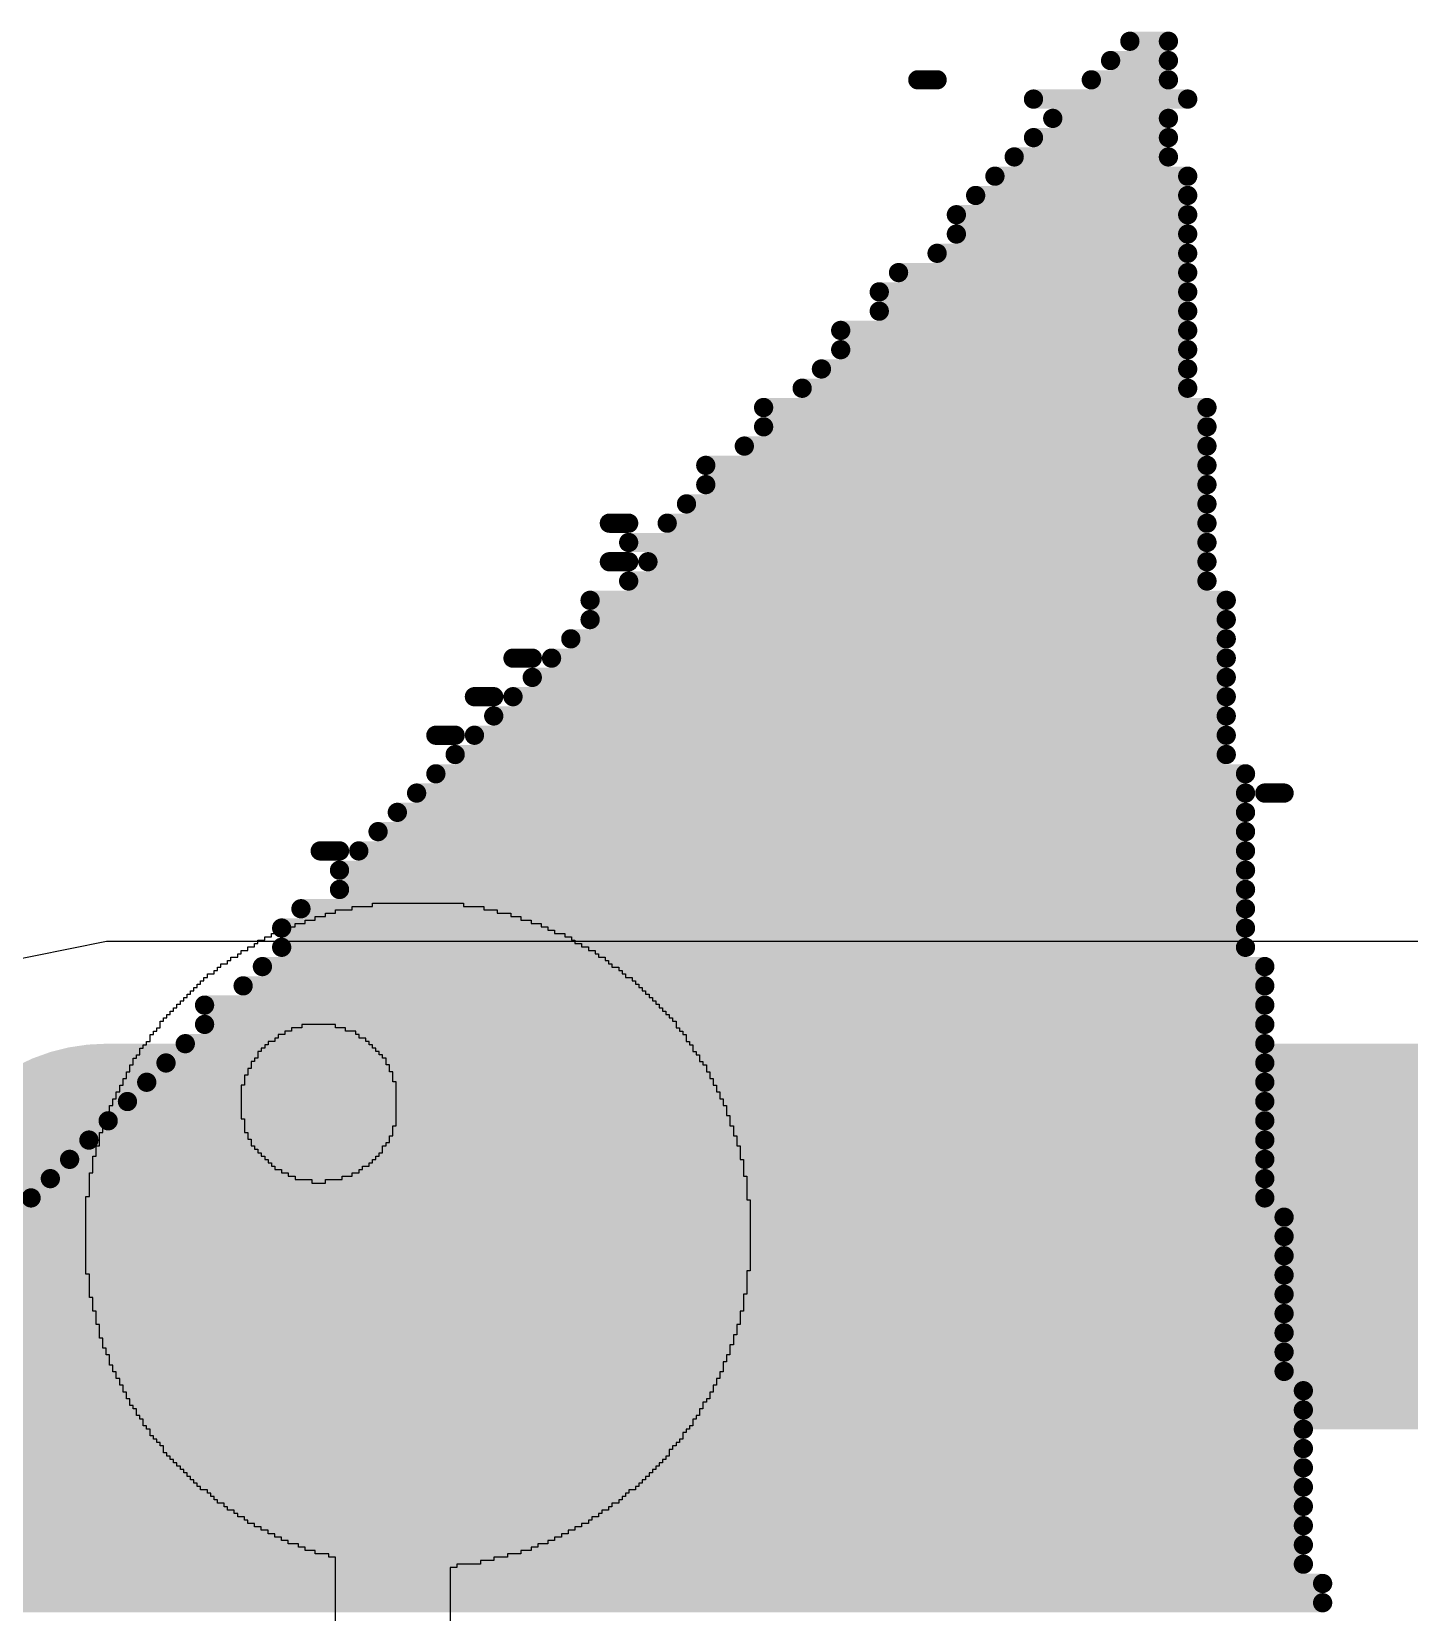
# Model space of a CAD drawing. Header units: inches. Extents: x -0.3 to 9.9, y -0.4 to 5.
# Drawn here: x 2.267 to 2.3385, y 1.5335 to 1.6155 of the extents above; entities that cross this region are included whole.
import ezdxf

# ---------------------------------------------------------------- set-up
doc = ezdxf.new("R2010")
doc.units = ezdxf.units.IN
doc.header["$MEASUREMENT"] = 0
for name, color, linetype in [('Bottom Layer', 5, 'Continuous'), ('Bottom Overlay', 54, 'Continuous'), ('Top Overlay', 2, 'Continuous')]:
    doc.layers.add(name, color=color, linetype=linetype)

msp = doc.modelspace()

# ---------------------------------------------------------------- linework, layer by layer
at = {"layer": 'Bottom Layer'}
for p, q in [((2.270911, 1.568294), (2.265058, 1.56713)), ((2.621, 1.568294), (2.270911, 1.568294))]:
    msp.add_line(p, q, dxfattribs=at)
for points in [[(1.799911, 1.082, 0.02, 0.02, 0), (2.270911, 1.553, 0.02, 0.02, 0)], [(2.270911, 1.553, 0.02, 0.02, 0), (2.621, 1.553, 0.02, 0.02, 0)]]:
    msp.add_lwpolyline(points, format="xyseb", dxfattribs=at)
msp.add_lwpolyline([(2.265911, 1.553, 0.01, 0.01, 1), (2.275911, 1.553, 0.01, 0.01, 1)], format="xyseb", close=True, dxfattribs=at)
msp.add_lwpolyline([(2.265911, 1.553, 0.01, 0.01, 1), (2.275911, 1.553, 0.01, 0.01, 1)], format="xyseb", close=True, dxfattribs=at)
at = {"layer": 'Bottom Overlay'}
for points in [[(2.324, 1.615, 0.001, 0.001, 0), (2.326, 1.615, 0.001, 0.001, 0)], [(2.323, 1.614, 0.001, 0.001, 0), (2.326, 1.614, 0.001, 0.001, 0)], [(2.313, 1.613, 0.001, 0.001, 0), (2.314, 1.613, 0.001, 0.001, 0)], [(2.322, 1.613, 0.001, 0.001, 0), (2.326, 1.613, 0.001, 0.001, 0)], [(2.319, 1.612, 0.001, 0.001, 0), (2.327, 1.612, 0.001, 0.001, 0)], [(2.32, 1.611, 0.001, 0.001, 0), (2.326, 1.611, 0.001, 0.001, 0)], [(2.319, 1.61, 0.001, 0.001, 0), (2.326, 1.61, 0.001, 0.001, 0)], [(2.318, 1.609, 0.001, 0.001, 0), (2.326, 1.609, 0.001, 0.001, 0)], [(2.317, 1.608, 0.001, 0.001, 0), (2.327, 1.608, 0.001, 0.001, 0)], [(2.316, 1.607, 0.001, 0.001, 0), (2.327, 1.607, 0.001, 0.001, 0)], [(2.315, 1.606, 0.001, 0.001, 0), (2.327, 1.606, 0.001, 0.001, 0)], [(2.315, 1.605, 0.001, 0.001, 0), (2.327, 1.605, 0.001, 0.001, 0)], [(2.314, 1.604, 0.001, 0.001, 0), (2.327, 1.604, 0.001, 0.001, 0)], [(2.312, 1.603, 0.001, 0.001, 0), (2.327, 1.603, 0.001, 0.001, 0)], [(2.311, 1.602, 0.001, 0.001, 0), (2.327, 1.602, 0.001, 0.001, 0)], [(2.311, 1.601, 0.001, 0.001, 0), (2.327, 1.601, 0.001, 0.001, 0)], [(2.309, 1.6, 0.001, 0.001, 0), (2.327, 1.6, 0.001, 0.001, 0)], [(2.309, 1.599, 0.001, 0.001, 0), (2.327, 1.599, 0.001, 0.001, 0)], [(2.308, 1.598, 0.001, 0.001, 0), (2.327, 1.598, 0.001, 0.001, 0)], [(2.307, 1.597, 0.001, 0.001, 0), (2.327, 1.597, 0.001, 0.001, 0)], [(2.305, 1.596, 0.001, 0.001, 0), (2.328, 1.596, 0.001, 0.001, 0)], [(2.305, 1.595, 0.001, 0.001, 0), (2.328, 1.595, 0.001, 0.001, 0)], [(2.304, 1.594, 0.001, 0.001, 0), (2.328, 1.594, 0.001, 0.001, 0)], [(2.302, 1.593, 0.001, 0.001, 0), (2.328, 1.593, 0.001, 0.001, 0)], [(2.302, 1.592, 0.001, 0.001, 0), (2.328, 1.592, 0.001, 0.001, 0)], [(2.301, 1.591, 0.001, 0.001, 0), (2.328, 1.591, 0.001, 0.001, 0)], [(2.297, 1.59, 0.001, 0.001, 0), (2.298, 1.59, 0.001, 0.001, 0)], [(2.3, 1.59, 0.001, 0.001, 0), (2.328, 1.59, 0.001, 0.001, 0)], [(2.298, 1.589, 0.001, 0.001, 0), (2.328, 1.589, 0.001, 0.001, 0)], [(2.297, 1.588, 0.001, 0.001, 0), (2.298, 1.588, 0.001, 0.001, 0)], [(2.299, 1.588, 0.001, 0.001, 0), (2.328, 1.588, 0.001, 0.001, 0)], [(2.298, 1.587, 0.001, 0.001, 0), (2.328, 1.587, 0.001, 0.001, 0)], [(2.296, 1.586, 0.001, 0.001, 0), (2.329, 1.586, 0.001, 0.001, 0)], [(2.296, 1.585, 0.001, 0.001, 0), (2.329, 1.585, 0.001, 0.001, 0)], [(2.295, 1.584, 0.001, 0.001, 0), (2.329, 1.584, 0.001, 0.001, 0)], [(2.292, 1.583, 0.001, 0.001, 0), (2.293, 1.583, 0.001, 0.001, 0)], [(2.294, 1.583, 0.001, 0.001, 0), (2.329, 1.583, 0.001, 0.001, 0)], [(2.293, 1.582, 0.001, 0.001, 0), (2.329, 1.582, 0.001, 0.001, 0)], [(2.29, 1.581, 0.001, 0.001, 0), (2.291, 1.581, 0.001, 0.001, 0)], [(2.292, 1.581, 0.001, 0.001, 0), (2.329, 1.581, 0.001, 0.001, 0)], [(2.291, 1.58, 0.001, 0.001, 0), (2.329, 1.58, 0.001, 0.001, 0)], [(2.288, 1.579, 0.001, 0.001, 0), (2.289, 1.579, 0.001, 0.001, 0)], [(2.29, 1.579, 0.001, 0.001, 0), (2.329, 1.579, 0.001, 0.001, 0)], [(2.289, 1.578, 0.001, 0.001, 0), (2.329, 1.578, 0.001, 0.001, 0)], [(2.288, 1.577, 0.001, 0.001, 0), (2.33, 1.577, 0.001, 0.001, 0)], [(2.287, 1.576, 0.001, 0.001, 0), (2.33, 1.576, 0.001, 0.001, 0)], [(2.331, 1.576, 0.001, 0.001, 0), (2.332, 1.576, 0.001, 0.001, 0)], [(2.286, 1.575, 0.001, 0.001, 0), (2.33, 1.575, 0.001, 0.001, 0)], [(2.285, 1.574, 0.001, 0.001, 0), (2.33, 1.574, 0.001, 0.001, 0)], [(2.282, 1.573, 0.001, 0.001, 0), (2.283, 1.573, 0.001, 0.001, 0)], [(2.284, 1.573, 0.001, 0.001, 0), (2.33, 1.573, 0.001, 0.001, 0)], [(2.283, 1.572, 0.001, 0.001, 0), (2.33, 1.572, 0.001, 0.001, 0)], [(2.283, 1.571, 0.001, 0.001, 0), (2.33, 1.571, 0.001, 0.001, 0)], [(2.281, 1.57, 0.001, 0.001, 0), (2.33, 1.57, 0.001, 0.001, 0)], [(2.28, 1.569, 0.001, 0.001, 0), (2.33, 1.569, 0.001, 0.001, 0)], [(2.28, 1.568, 0.001, 0.001, 0), (2.33, 1.568, 0.001, 0.001, 0)], [(2.279, 1.567, 0.001, 0.001, 0), (2.331, 1.567, 0.001, 0.001, 0)], [(2.278, 1.566, 0.001, 0.001, 0), (2.331, 1.566, 0.001, 0.001, 0)], [(2.276, 1.565, 0.001, 0.001, 0), (2.331, 1.565, 0.001, 0.001, 0)], [(2.276, 1.564, 0.001, 0.001, 0), (2.331, 1.564, 0.001, 0.001, 0)], [(2.275, 1.563, 0.001, 0.001, 0), (2.331, 1.563, 0.001, 0.001, 0)], [(2.274, 1.562, 0.001, 0.001, 0), (2.331, 1.562, 0.001, 0.001, 0)], [(2.273, 1.561, 0.001, 0.001, 0), (2.331, 1.561, 0.001, 0.001, 0)], [(2.272, 1.56, 0.001, 0.001, 0), (2.331, 1.56, 0.001, 0.001, 0)], [(2.271, 1.559, 0.001, 0.001, 0), (2.331, 1.559, 0.001, 0.001, 0)], [(2.27, 1.558, 0.001, 0.001, 0), (2.331, 1.558, 0.001, 0.001, 0)], [(2.269, 1.557, 0.001, 0.001, 0), (2.331, 1.557, 0.001, 0.001, 0)], [(2.268, 1.556, 0.001, 0.001, 0), (2.331, 1.556, 0.001, 0.001, 0)], [(2.267, 1.555, 0.001, 0.001, 0), (2.331, 1.555, 0.001, 0.001, 0)], [(2.265, 1.554, 0.001, 0.001, 0), (2.332, 1.554, 0.001, 0.001, 0)], [(2.266, 1.553, 0.001, 0.001, 0), (2.332, 1.553, 0.001, 0.001, 0)], [(2.264, 1.552, 0.001, 0.001, 0), (2.332, 1.552, 0.001, 0.001, 0)], [(2.264, 1.551, 0.001, 0.001, 0), (2.332, 1.551, 0.001, 0.001, 0)], [(2.263, 1.55, 0.001, 0.001, 0), (2.332, 1.55, 0.001, 0.001, 0)], [(2.262, 1.549, 0.001, 0.001, 0), (2.332, 1.549, 0.001, 0.001, 0)], [(2.261, 1.548, 0.001, 0.001, 0), (2.332, 1.548, 0.001, 0.001, 0)], [(2.26, 1.547, 0.001, 0.001, 0), (2.332, 1.547, 0.001, 0.001, 0)], [(2.259, 1.546, 0.001, 0.001, 0), (2.332, 1.546, 0.001, 0.001, 0)], [(2.258, 1.545, 0.001, 0.001, 0), (2.333, 1.545, 0.001, 0.001, 0)], [(2.257, 1.544, 0.001, 0.001, 0), (2.333, 1.544, 0.001, 0.001, 0)], [(2.256, 1.543, 0.001, 0.001, 0), (2.333, 1.543, 0.001, 0.001, 0)], [(2.255, 1.542, 0.001, 0.001, 0), (2.333, 1.542, 0.001, 0.001, 0)], [(2.253, 1.541, 0.001, 0.001, 0), (2.333, 1.541, 0.001, 0.001, 0)], [(2.251, 1.54, 0.001, 0.001, 0), (2.333, 1.54, 0.001, 0.001, 0)], [(2.252, 1.539, 0.001, 0.001, 0), (2.333, 1.539, 0.001, 0.001, 0)], [(2.251, 1.538, 0.001, 0.001, 0), (2.333, 1.538, 0.001, 0.001, 0)], [(2.251, 1.537, 0.001, 0.001, 0), (2.333, 1.537, 0.001, 0.001, 0)], [(2.25, 1.536, 0.001, 0.001, 0), (2.333, 1.536, 0.001, 0.001, 0)], [(2.248, 1.535, 0.001, 0.001, 0), (2.334, 1.535, 0.001, 0.001, 0)], [(2.247, 1.534, 0.001, 0.001, 0), (2.334, 1.534, 0.001, 0.001, 0)]]:
    msp.add_lwpolyline(points, format="xyseb", dxfattribs=at)
for points in [[(2.32375, 1.615, 0.0005, 0.0005, 1), (2.32425, 1.615, 0.0005, 0.0005, 1)], [(2.32575, 1.615, 0.0005, 0.0005, 1), (2.32625, 1.615, 0.0005, 0.0005, 1)], [(2.32275, 1.614, 0.0005, 0.0005, 1), (2.32325, 1.614, 0.0005, 0.0005, 1)], [(2.32575, 1.614, 0.0005, 0.0005, 1), (2.32625, 1.614, 0.0005, 0.0005, 1)], [(2.31275, 1.613, 0.0005, 0.0005, 1), (2.31325, 1.613, 0.0005, 0.0005, 1)], [(2.31375, 1.613, 0.0005, 0.0005, 1), (2.31425, 1.613, 0.0005, 0.0005, 1)], [(2.32175, 1.613, 0.0005, 0.0005, 1), (2.32225, 1.613, 0.0005, 0.0005, 1)], [(2.32575, 1.613, 0.0005, 0.0005, 1), (2.32625, 1.613, 0.0005, 0.0005, 1)], [(2.31875, 1.612, 0.0005, 0.0005, 1), (2.31925, 1.612, 0.0005, 0.0005, 1)], [(2.32675, 1.612, 0.0005, 0.0005, 1), (2.32725, 1.612, 0.0005, 0.0005, 1)], [(2.31975, 1.611, 0.0005, 0.0005, 1), (2.32025, 1.611, 0.0005, 0.0005, 1)], [(2.32575, 1.611, 0.0005, 0.0005, 1), (2.32625, 1.611, 0.0005, 0.0005, 1)], [(2.31875, 1.61, 0.0005, 0.0005, 1), (2.31925, 1.61, 0.0005, 0.0005, 1)], [(2.32575, 1.61, 0.0005, 0.0005, 1), (2.32625, 1.61, 0.0005, 0.0005, 1)], [(2.31775, 1.609, 0.0005, 0.0005, 1), (2.31825, 1.609, 0.0005, 0.0005, 1)], [(2.32575, 1.609, 0.0005, 0.0005, 1), (2.32625, 1.609, 0.0005, 0.0005, 1)], [(2.31675, 1.608, 0.0005, 0.0005, 1), (2.31725, 1.608, 0.0005, 0.0005, 1)], [(2.32675, 1.608, 0.0005, 0.0005, 1), (2.32725, 1.608, 0.0005, 0.0005, 1)], [(2.31575, 1.607, 0.0005, 0.0005, 1), (2.31625, 1.607, 0.0005, 0.0005, 1)], [(2.32675, 1.607, 0.0005, 0.0005, 1), (2.32725, 1.607, 0.0005, 0.0005, 1)], [(2.31475, 1.606, 0.0005, 0.0005, 1), (2.31525, 1.606, 0.0005, 0.0005, 1)], [(2.32675, 1.606, 0.0005, 0.0005, 1), (2.32725, 1.606, 0.0005, 0.0005, 1)], [(2.31475, 1.605, 0.0005, 0.0005, 1), (2.31525, 1.605, 0.0005, 0.0005, 1)], [(2.32675, 1.605, 0.0005, 0.0005, 1), (2.32725, 1.605, 0.0005, 0.0005, 1)], [(2.31375, 1.604, 0.0005, 0.0005, 1), (2.31425, 1.604, 0.0005, 0.0005, 1)], [(2.32675, 1.604, 0.0005, 0.0005, 1), (2.32725, 1.604, 0.0005, 0.0005, 1)], [(2.31175, 1.603, 0.0005, 0.0005, 1), (2.31225, 1.603, 0.0005, 0.0005, 1)], [(2.32675, 1.603, 0.0005, 0.0005, 1), (2.32725, 1.603, 0.0005, 0.0005, 1)], [(2.31075, 1.602, 0.0005, 0.0005, 1), (2.31125, 1.602, 0.0005, 0.0005, 1)], [(2.32675, 1.602, 0.0005, 0.0005, 1), (2.32725, 1.602, 0.0005, 0.0005, 1)], [(2.31075, 1.601, 0.0005, 0.0005, 1), (2.31125, 1.601, 0.0005, 0.0005, 1)], [(2.32675, 1.601, 0.0005, 0.0005, 1), (2.32725, 1.601, 0.0005, 0.0005, 1)], [(2.30875, 1.6, 0.0005, 0.0005, 1), (2.30925, 1.6, 0.0005, 0.0005, 1)], [(2.32675, 1.6, 0.0005, 0.0005, 1), (2.32725, 1.6, 0.0005, 0.0005, 1)], [(2.30875, 1.599, 0.0005, 0.0005, 1), (2.30925, 1.599, 0.0005, 0.0005, 1)], [(2.32675, 1.599, 0.0005, 0.0005, 1), (2.32725, 1.599, 0.0005, 0.0005, 1)], [(2.30775, 1.598, 0.0005, 0.0005, 1), (2.30825, 1.598, 0.0005, 0.0005, 1)], [(2.32675, 1.598, 0.0005, 0.0005, 1), (2.32725, 1.598, 0.0005, 0.0005, 1)], [(2.30675, 1.597, 0.0005, 0.0005, 1), (2.30725, 1.597, 0.0005, 0.0005, 1)], [(2.32675, 1.597, 0.0005, 0.0005, 1), (2.32725, 1.597, 0.0005, 0.0005, 1)], [(2.30475, 1.596, 0.0005, 0.0005, 1), (2.30525, 1.596, 0.0005, 0.0005, 1)], [(2.32775, 1.596, 0.0005, 0.0005, 1), (2.32825, 1.596, 0.0005, 0.0005, 1)], [(2.30475, 1.595, 0.0005, 0.0005, 1), (2.30525, 1.595, 0.0005, 0.0005, 1)], [(2.32775, 1.595, 0.0005, 0.0005, 1), (2.32825, 1.595, 0.0005, 0.0005, 1)], [(2.30375, 1.594, 0.0005, 0.0005, 1), (2.30425, 1.594, 0.0005, 0.0005, 1)], [(2.32775, 1.594, 0.0005, 0.0005, 1), (2.32825, 1.594, 0.0005, 0.0005, 1)], [(2.30175, 1.593, 0.0005, 0.0005, 1), (2.30225, 1.593, 0.0005, 0.0005, 1)], [(2.32775, 1.593, 0.0005, 0.0005, 1), (2.32825, 1.593, 0.0005, 0.0005, 1)], [(2.30175, 1.592, 0.0005, 0.0005, 1), (2.30225, 1.592, 0.0005, 0.0005, 1)], [(2.32775, 1.592, 0.0005, 0.0005, 1), (2.32825, 1.592, 0.0005, 0.0005, 1)], [(2.30075, 1.591, 0.0005, 0.0005, 1), (2.30125, 1.591, 0.0005, 0.0005, 1)], [(2.32775, 1.591, 0.0005, 0.0005, 1), (2.32825, 1.591, 0.0005, 0.0005, 1)], [(2.29675, 1.59, 0.0005, 0.0005, 1), (2.29725, 1.59, 0.0005, 0.0005, 1)], [(2.29775, 1.59, 0.0005, 0.0005, 1), (2.29825, 1.59, 0.0005, 0.0005, 1)], [(2.29975, 1.59, 0.0005, 0.0005, 1), (2.30025, 1.59, 0.0005, 0.0005, 1)], [(2.32775, 1.59, 0.0005, 0.0005, 1), (2.32825, 1.59, 0.0005, 0.0005, 1)], [(2.29775, 1.589, 0.0005, 0.0005, 1), (2.29825, 1.589, 0.0005, 0.0005, 1)], [(2.32775, 1.589, 0.0005, 0.0005, 1), (2.32825, 1.589, 0.0005, 0.0005, 1)], [(2.29675, 1.588, 0.0005, 0.0005, 1), (2.29725, 1.588, 0.0005, 0.0005, 1)], [(2.29775, 1.588, 0.0005, 0.0005, 1), (2.29825, 1.588, 0.0005, 0.0005, 1)], [(2.29875, 1.588, 0.0005, 0.0005, 1), (2.29925, 1.588, 0.0005, 0.0005, 1)], [(2.32775, 1.588, 0.0005, 0.0005, 1), (2.32825, 1.588, 0.0005, 0.0005, 1)], [(2.29775, 1.587, 0.0005, 0.0005, 1), (2.29825, 1.587, 0.0005, 0.0005, 1)], [(2.32775, 1.587, 0.0005, 0.0005, 1), (2.32825, 1.587, 0.0005, 0.0005, 1)], [(2.29575, 1.586, 0.0005, 0.0005, 1), (2.29625, 1.586, 0.0005, 0.0005, 1)], [(2.32875, 1.586, 0.0005, 0.0005, 1), (2.32925, 1.586, 0.0005, 0.0005, 1)], [(2.29575, 1.585, 0.0005, 0.0005, 1), (2.29625, 1.585, 0.0005, 0.0005, 1)], [(2.32875, 1.585, 0.0005, 0.0005, 1), (2.32925, 1.585, 0.0005, 0.0005, 1)], [(2.29475, 1.584, 0.0005, 0.0005, 1), (2.29525, 1.584, 0.0005, 0.0005, 1)], [(2.32875, 1.584, 0.0005, 0.0005, 1), (2.32925, 1.584, 0.0005, 0.0005, 1)], [(2.29175, 1.583, 0.0005, 0.0005, 1), (2.29225, 1.583, 0.0005, 0.0005, 1)], [(2.29275, 1.583, 0.0005, 0.0005, 1), (2.29325, 1.583, 0.0005, 0.0005, 1)], [(2.29375, 1.583, 0.0005, 0.0005, 1), (2.29425, 1.583, 0.0005, 0.0005, 1)], [(2.32875, 1.583, 0.0005, 0.0005, 1), (2.32925, 1.583, 0.0005, 0.0005, 1)], [(2.29275, 1.582, 0.0005, 0.0005, 1), (2.29325, 1.582, 0.0005, 0.0005, 1)], [(2.32875, 1.582, 0.0005, 0.0005, 1), (2.32925, 1.582, 0.0005, 0.0005, 1)], [(2.28975, 1.581, 0.0005, 0.0005, 1), (2.29025, 1.581, 0.0005, 0.0005, 1)], [(2.29075, 1.581, 0.0005, 0.0005, 1), (2.29125, 1.581, 0.0005, 0.0005, 1)], [(2.29175, 1.581, 0.0005, 0.0005, 1), (2.29225, 1.581, 0.0005, 0.0005, 1)], [(2.32875, 1.581, 0.0005, 0.0005, 1), (2.32925, 1.581, 0.0005, 0.0005, 1)], [(2.29075, 1.58, 0.0005, 0.0005, 1), (2.29125, 1.58, 0.0005, 0.0005, 1)], [(2.32875, 1.58, 0.0005, 0.0005, 1), (2.32925, 1.58, 0.0005, 0.0005, 1)], [(2.28775, 1.579, 0.0005, 0.0005, 1), (2.28825, 1.579, 0.0005, 0.0005, 1)], [(2.28875, 1.579, 0.0005, 0.0005, 1), (2.28925, 1.579, 0.0005, 0.0005, 1)], [(2.28975, 1.579, 0.0005, 0.0005, 1), (2.29025, 1.579, 0.0005, 0.0005, 1)], [(2.32875, 1.579, 0.0005, 0.0005, 1), (2.32925, 1.579, 0.0005, 0.0005, 1)], [(2.28875, 1.578, 0.0005, 0.0005, 1), (2.28925, 1.578, 0.0005, 0.0005, 1)], [(2.32875, 1.578, 0.0005, 0.0005, 1), (2.32925, 1.578, 0.0005, 0.0005, 1)], [(2.28775, 1.577, 0.0005, 0.0005, 1), (2.28825, 1.577, 0.0005, 0.0005, 1)], [(2.32975, 1.577, 0.0005, 0.0005, 1), (2.33025, 1.577, 0.0005, 0.0005, 1)], [(2.28675, 1.576, 0.0005, 0.0005, 1), (2.28725, 1.576, 0.0005, 0.0005, 1)], [(2.32975, 1.576, 0.0005, 0.0005, 1), (2.33025, 1.576, 0.0005, 0.0005, 1)], [(2.33075, 1.576, 0.0005, 0.0005, 1), (2.33125, 1.576, 0.0005, 0.0005, 1)], [(2.33175, 1.576, 0.0005, 0.0005, 1), (2.33225, 1.576, 0.0005, 0.0005, 1)], [(2.28575, 1.575, 0.0005, 0.0005, 1), (2.28625, 1.575, 0.0005, 0.0005, 1)], [(2.32975, 1.575, 0.0005, 0.0005, 1), (2.33025, 1.575, 0.0005, 0.0005, 1)], [(2.28475, 1.574, 0.0005, 0.0005, 1), (2.28525, 1.574, 0.0005, 0.0005, 1)], [(2.32975, 1.574, 0.0005, 0.0005, 1), (2.33025, 1.574, 0.0005, 0.0005, 1)], [(2.28175, 1.573, 0.0005, 0.0005, 1), (2.28225, 1.573, 0.0005, 0.0005, 1)], [(2.28275, 1.573, 0.0005, 0.0005, 1), (2.28325, 1.573, 0.0005, 0.0005, 1)], [(2.28375, 1.573, 0.0005, 0.0005, 1), (2.28425, 1.573, 0.0005, 0.0005, 1)], [(2.32975, 1.573, 0.0005, 0.0005, 1), (2.33025, 1.573, 0.0005, 0.0005, 1)], [(2.28275, 1.572, 0.0005, 0.0005, 1), (2.28325, 1.572, 0.0005, 0.0005, 1)], [(2.32975, 1.572, 0.0005, 0.0005, 1), (2.33025, 1.572, 0.0005, 0.0005, 1)], [(2.28275, 1.571, 0.0005, 0.0005, 1), (2.28325, 1.571, 0.0005, 0.0005, 1)], [(2.32975, 1.571, 0.0005, 0.0005, 1), (2.33025, 1.571, 0.0005, 0.0005, 1)], [(2.28075, 1.57, 0.0005, 0.0005, 1), (2.28125, 1.57, 0.0005, 0.0005, 1)], [(2.32975, 1.57, 0.0005, 0.0005, 1), (2.33025, 1.57, 0.0005, 0.0005, 1)], [(2.27975, 1.569, 0.0005, 0.0005, 1), (2.28025, 1.569, 0.0005, 0.0005, 1)], [(2.32975, 1.569, 0.0005, 0.0005, 1), (2.33025, 1.569, 0.0005, 0.0005, 1)], [(2.27975, 1.568, 0.0005, 0.0005, 1), (2.28025, 1.568, 0.0005, 0.0005, 1)], [(2.32975, 1.568, 0.0005, 0.0005, 1), (2.33025, 1.568, 0.0005, 0.0005, 1)], [(2.27875, 1.567, 0.0005, 0.0005, 1), (2.27925, 1.567, 0.0005, 0.0005, 1)], [(2.33075, 1.567, 0.0005, 0.0005, 1), (2.33125, 1.567, 0.0005, 0.0005, 1)], [(2.27775, 1.566, 0.0005, 0.0005, 1), (2.27825, 1.566, 0.0005, 0.0005, 1)], [(2.33075, 1.566, 0.0005, 0.0005, 1), (2.33125, 1.566, 0.0005, 0.0005, 1)], [(2.27575, 1.565, 0.0005, 0.0005, 1), (2.27625, 1.565, 0.0005, 0.0005, 1)], [(2.33075, 1.565, 0.0005, 0.0005, 1), (2.33125, 1.565, 0.0005, 0.0005, 1)], [(2.27575, 1.564, 0.0005, 0.0005, 1), (2.27625, 1.564, 0.0005, 0.0005, 1)], [(2.33075, 1.564, 0.0005, 0.0005, 1), (2.33125, 1.564, 0.0005, 0.0005, 1)], [(2.27475, 1.563, 0.0005, 0.0005, 1), (2.27525, 1.563, 0.0005, 0.0005, 1)], [(2.33075, 1.563, 0.0005, 0.0005, 1), (2.33125, 1.563, 0.0005, 0.0005, 1)], [(2.27375, 1.562, 0.0005, 0.0005, 1), (2.27425, 1.562, 0.0005, 0.0005, 1)], [(2.33075, 1.562, 0.0005, 0.0005, 1), (2.33125, 1.562, 0.0005, 0.0005, 1)], [(2.27275, 1.561, 0.0005, 0.0005, 1), (2.27325, 1.561, 0.0005, 0.0005, 1)], [(2.33075, 1.561, 0.0005, 0.0005, 1), (2.33125, 1.561, 0.0005, 0.0005, 1)], [(2.27175, 1.56, 0.0005, 0.0005, 1), (2.27225, 1.56, 0.0005, 0.0005, 1)], [(2.33075, 1.56, 0.0005, 0.0005, 1), (2.33125, 1.56, 0.0005, 0.0005, 1)], [(2.27075, 1.559, 0.0005, 0.0005, 1), (2.27125, 1.559, 0.0005, 0.0005, 1)], [(2.33075, 1.559, 0.0005, 0.0005, 1), (2.33125, 1.559, 0.0005, 0.0005, 1)], [(2.26975, 1.558, 0.0005, 0.0005, 1), (2.27025, 1.558, 0.0005, 0.0005, 1)], [(2.33075, 1.558, 0.0005, 0.0005, 1), (2.33125, 1.558, 0.0005, 0.0005, 1)], [(2.26875, 1.557, 0.0005, 0.0005, 1), (2.26925, 1.557, 0.0005, 0.0005, 1)], [(2.33075, 1.557, 0.0005, 0.0005, 1), (2.33125, 1.557, 0.0005, 0.0005, 1)], [(2.26775, 1.556, 0.0005, 0.0005, 1), (2.26825, 1.556, 0.0005, 0.0005, 1)], [(2.33075, 1.556, 0.0005, 0.0005, 1), (2.33125, 1.556, 0.0005, 0.0005, 1)], [(2.26675, 1.555, 0.0005, 0.0005, 1), (2.26725, 1.555, 0.0005, 0.0005, 1)], [(2.33075, 1.555, 0.0005, 0.0005, 1), (2.33125, 1.555, 0.0005, 0.0005, 1)], [(2.33175, 1.554, 0.0005, 0.0005, 1), (2.33225, 1.554, 0.0005, 0.0005, 1)], [(2.33175, 1.553, 0.0005, 0.0005, 1), (2.33225, 1.553, 0.0005, 0.0005, 1)], [(2.33175, 1.552, 0.0005, 0.0005, 1), (2.33225, 1.552, 0.0005, 0.0005, 1)], [(2.33175, 1.551, 0.0005, 0.0005, 1), (2.33225, 1.551, 0.0005, 0.0005, 1)], [(2.33175, 1.55, 0.0005, 0.0005, 1), (2.33225, 1.55, 0.0005, 0.0005, 1)], [(2.33175, 1.549, 0.0005, 0.0005, 1), (2.33225, 1.549, 0.0005, 0.0005, 1)], [(2.33175, 1.548, 0.0005, 0.0005, 1), (2.33225, 1.548, 0.0005, 0.0005, 1)], [(2.33175, 1.547, 0.0005, 0.0005, 1), (2.33225, 1.547, 0.0005, 0.0005, 1)], [(2.33175, 1.546, 0.0005, 0.0005, 1), (2.33225, 1.546, 0.0005, 0.0005, 1)], [(2.33275, 1.545, 0.0005, 0.0005, 1), (2.33325, 1.545, 0.0005, 0.0005, 1)], [(2.33275, 1.544, 0.0005, 0.0005, 1), (2.33325, 1.544, 0.0005, 0.0005, 1)], [(2.33275, 1.543, 0.0005, 0.0005, 1), (2.33325, 1.543, 0.0005, 0.0005, 1)], [(2.33275, 1.542, 0.0005, 0.0005, 1), (2.33325, 1.542, 0.0005, 0.0005, 1)], [(2.33275, 1.541, 0.0005, 0.0005, 1), (2.33325, 1.541, 0.0005, 0.0005, 1)], [(2.33275, 1.54, 0.0005, 0.0005, 1), (2.33325, 1.54, 0.0005, 0.0005, 1)], [(2.33275, 1.539, 0.0005, 0.0005, 1), (2.33325, 1.539, 0.0005, 0.0005, 1)], [(2.33275, 1.538, 0.0005, 0.0005, 1), (2.33325, 1.538, 0.0005, 0.0005, 1)], [(2.33275, 1.537, 0.0005, 0.0005, 1), (2.33325, 1.537, 0.0005, 0.0005, 1)], [(2.33275, 1.536, 0.0005, 0.0005, 1), (2.33325, 1.536, 0.0005, 0.0005, 1)], [(2.33375, 1.535, 0.0005, 0.0005, 1), (2.33425, 1.535, 0.0005, 0.0005, 1)], [(2.33375, 1.534, 0.0005, 0.0005, 1), (2.33425, 1.534, 0.0005, 0.0005, 1)]]:
    msp.add_lwpolyline(points, format="xyseb", close=True, dxfattribs=at)
at = {"layer": 'Top Overlay'}
for p, q in [((2.281741, 1.569416), (2.281741, 1.569591)), ((2.281741, 1.569591), (2.282266, 1.569591)), ((2.282266, 1.569591), (2.282266, 1.569765)), ((2.282266, 1.569765), (2.282791, 1.569765)), ((2.282791, 1.569765), (2.282791, 1.56994)), ((2.282791, 1.56994), (2.283665, 1.56994)), ((2.283665, 1.56994), (2.283665, 1.570115)), ((2.283665, 1.570115), (2.284715, 1.570115)), ((2.284715, 1.570115), (2.284715, 1.57029)), ((2.284715, 1.57029), (2.289437, 1.57029)), ((2.289437, 1.57029), (2.289437, 1.570115)), ((2.289437, 1.570115), (2.290487, 1.570115)), ((2.290487, 1.570115), (2.290487, 1.56994)), ((2.290487, 1.56994), (2.291186, 1.56994)), ((2.291186, 1.56994), (2.291186, 1.569765)), ((2.291186, 1.569765), (2.291886, 1.569765)), ((2.291886, 1.569765), (2.291886, 1.569591)), ((2.291886, 1.569591), (2.29241, 1.569591)), ((2.29241, 1.569591), (2.29241, 1.569416)), ((2.279468, 1.568541), (2.279468, 1.568716)), ((2.279468, 1.568716), (2.279817, 1.568716)), ((2.279817, 1.568716), (2.279817, 1.568891)), ((2.279817, 1.568891), (2.280342, 1.568891)), ((2.280342, 1.568891), (2.280342, 1.569066)), ((2.280342, 1.569066), (2.280692, 1.569066)), ((2.280692, 1.569066), (2.280692, 1.569241)), ((2.280692, 1.569241), (2.281217, 1.569241)), ((2.281217, 1.569241), (2.281217, 1.569416)), ((2.281217, 1.569416), (2.281741, 1.569416)), ((2.29241, 1.569416), (2.292935, 1.569416)), ((2.292935, 1.569416), (2.292935, 1.569241)), ((2.292935, 1.569241), (2.29346, 1.569241)), ((2.29346, 1.569241), (2.29346, 1.569066)), ((2.29346, 1.569066), (2.29381, 1.569066)), ((2.29381, 1.569066), (2.29381, 1.568891)), ((2.29381, 1.568891), (2.29416, 1.568891)), ((2.29416, 1.568891), (2.29416, 1.568716)), ((2.29416, 1.568716), (2.294684, 1.568716)), ((2.294684, 1.568716), (2.294684, 1.568541)), ((2.277893, 1.567667), (2.277893, 1.567842)), ((2.277893, 1.567842), (2.278243, 1.567842)), ((2.278243, 1.567842), (2.278243, 1.568016)), ((2.278243, 1.568016), (2.278593, 1.568016)), ((2.278593, 1.568016), (2.278593, 1.568191)), ((2.278593, 1.568191), (2.278768, 1.568191)), ((2.278768, 1.568191), (2.278768, 1.568366)), ((2.278768, 1.568366), (2.279118, 1.568366)), ((2.279118, 1.568366), (2.279118, 1.568541)), ((2.279118, 1.568541), (2.279468, 1.568541)), ((2.294684, 1.568541), (2.295034, 1.568541)), ((2.295034, 1.568541), (2.295034, 1.568366)), ((2.295034, 1.568366), (2.295209, 1.568366)), ((2.295209, 1.568366), (2.295209, 1.568191)), ((2.295209, 1.568191), (2.295559, 1.568191)), ((2.295559, 1.568191), (2.295559, 1.568016)), ((2.295559, 1.568016), (2.295909, 1.568016)), ((2.295909, 1.568016), (2.295909, 1.567842)), ((2.295909, 1.567842), (2.296258, 1.567842)), ((2.296258, 1.567842), (2.296258, 1.567667)), ((2.276844, 1.566967), (2.276844, 1.567142)), ((2.276844, 1.567142), (2.277194, 1.567142)), ((2.277194, 1.567142), (2.277194, 1.567317)), ((2.277194, 1.567317), (2.277369, 1.567317)), ((2.277369, 1.567317), (2.277369, 1.567492)), ((2.277369, 1.567492), (2.277719, 1.567492)), ((2.277719, 1.567492), (2.277719, 1.567667)), ((2.277719, 1.567667), (2.277893, 1.567667)), ((2.296258, 1.567667), (2.296433, 1.567667)), ((2.296433, 1.567667), (2.296433, 1.567492)), ((2.296433, 1.567492), (2.296783, 1.567492)), ((2.296783, 1.567492), (2.296783, 1.567317)), ((2.296783, 1.567317), (2.296958, 1.567317)), ((2.296958, 1.567317), (2.296958, 1.567142)), ((2.296958, 1.567142), (2.297133, 1.567142)), ((2.297133, 1.567142), (2.297133, 1.566967)), ((2.275795, 1.566093), (2.275795, 1.566267)), ((2.275795, 1.566267), (2.27597, 1.566267)), ((2.27597, 1.566267), (2.27597, 1.566442)), ((2.27597, 1.566442), (2.276145, 1.566442)), ((2.276145, 1.566442), (2.276145, 1.566617)), ((2.276145, 1.566617), (2.276494, 1.566617)), ((2.276494, 1.566617), (2.276494, 1.566792)), ((2.276494, 1.566792), (2.276669, 1.566792)), ((2.276669, 1.566792), (2.276669, 1.566967)), ((2.276669, 1.566967), (2.276844, 1.566967)), ((2.297133, 1.566967), (2.297483, 1.566967)), ((2.297483, 1.566967), (2.297483, 1.566792)), ((2.297483, 1.566792), (2.297658, 1.566792)), ((2.297658, 1.566792), (2.297658, 1.566617)), ((2.297658, 1.566617), (2.297833, 1.566617)), ((2.297833, 1.566617), (2.297833, 1.566442)), ((2.297833, 1.566442), (2.298182, 1.566442)), ((2.298182, 1.566442), (2.298182, 1.566267)), ((2.298182, 1.566267), (2.298357, 1.566267)), ((2.298357, 1.566267), (2.298357, 1.566093)), ((2.27492, 1.565218), (2.27492, 1.565393)), ((2.27492, 1.565393), (2.275095, 1.565393)), ((2.275095, 1.565393), (2.275095, 1.565568)), ((2.275095, 1.565568), (2.27527, 1.565568)), ((2.27527, 1.565568), (2.27527, 1.565743)), ((2.27527, 1.565743), (2.275445, 1.565743)), ((2.275445, 1.565743), (2.275445, 1.565918)), ((2.275445, 1.565918), (2.27562, 1.565918)), ((2.27562, 1.565918), (2.27562, 1.566093)), ((2.27562, 1.566093), (2.275795, 1.566093)), ((2.298357, 1.566093), (2.298532, 1.566093)), ((2.298532, 1.566093), (2.298532, 1.565918)), ((2.298532, 1.565918), (2.298707, 1.565918)), ((2.298707, 1.565918), (2.298707, 1.565743)), ((2.298707, 1.565743), (2.298882, 1.565743)), ((2.298882, 1.565743), (2.298882, 1.565568)), ((2.298882, 1.565568), (2.299057, 1.565568)), ((2.299057, 1.565568), (2.299057, 1.565393)), ((2.299057, 1.565393), (2.299232, 1.565393)), ((2.299232, 1.565393), (2.299232, 1.565218)), ((2.274221, 1.564518), (2.274221, 1.564693)), ((2.274221, 1.564693), (2.274395, 1.564693)), ((2.274395, 1.564693), (2.274395, 1.564868)), ((2.274395, 1.564868), (2.27457, 1.564868)), ((2.27457, 1.564868), (2.27457, 1.565043)), ((2.27457, 1.565043), (2.274745, 1.565043)), ((2.274745, 1.565043), (2.274745, 1.565218)), ((2.274745, 1.565218), (2.27492, 1.565218)), ((2.299232, 1.565218), (2.299407, 1.565218)), ((2.299407, 1.565218), (2.299407, 1.565043)), ((2.299407, 1.565043), (2.299582, 1.565043)), ((2.299582, 1.565043), (2.299582, 1.564868)), ((2.299582, 1.564868), (2.299756, 1.564868)), ((2.299756, 1.564868), (2.299756, 1.564693)), ((2.299756, 1.564693), (2.299931, 1.564693)), ((2.299931, 1.564693), (2.299931, 1.564518)), ((2.273521, 1.563644), (2.273521, 1.563819)), ((2.273521, 1.563819), (2.273696, 1.563819)), ((2.273696, 1.563819), (2.273696, 1.564169)), ((2.273696, 1.564169), (2.273871, 1.564169)), ((2.273871, 1.564169), (2.273871, 1.564344)), ((2.273871, 1.564344), (2.274046, 1.564344)), ((2.274046, 1.564344), (2.274046, 1.564518)), ((2.274046, 1.564518), (2.274221, 1.564518)), ((2.281042, 1.563819), (2.280517, 1.563819)), ((2.280517, 1.563819), (2.280517, 1.563644)), ((2.282791, 1.563994), (2.281042, 1.563994)), ((2.281042, 1.563994), (2.281042, 1.563819)), ((2.282791, 1.563819), (2.282791, 1.563994)), ((2.283316, 1.563819), (2.282791, 1.563819)), ((2.283316, 1.563644), (2.283316, 1.563819)), ((2.299931, 1.564518), (2.300106, 1.564518)), ((2.300106, 1.564518), (2.300106, 1.564344)), ((2.300106, 1.564344), (2.300281, 1.564344)), ((2.300281, 1.564344), (2.300281, 1.564169)), ((2.300281, 1.564169), (2.300456, 1.564169)), ((2.300456, 1.564169), (2.300456, 1.563819)), ((2.300456, 1.563819), (2.300631, 1.563819)), ((2.300631, 1.563819), (2.300631, 1.563644)), ((2.272821, 1.562769), (2.272821, 1.562944)), ((2.272821, 1.562944), (2.272996, 1.562944)), ((2.272996, 1.562944), (2.272996, 1.563119)), ((2.272996, 1.563119), (2.273171, 1.563119)), ((2.273171, 1.563119), (2.273171, 1.563469)), ((2.273171, 1.563469), (2.273346, 1.563469)), ((2.273346, 1.563469), (2.273346, 1.563644)), ((2.273346, 1.563644), (2.273521, 1.563644)), ((2.279293, 1.562944), (2.279118, 1.562944)), ((2.279118, 1.562944), (2.279118, 1.562769)), ((2.279643, 1.563119), (2.279293, 1.563119)), ((2.279293, 1.563119), (2.279293, 1.562944)), ((2.279817, 1.563294), (2.279643, 1.563294)), ((2.279643, 1.563294), (2.279643, 1.563119)), ((2.280167, 1.563469), (2.279817, 1.563469)), ((2.279817, 1.563469), (2.279817, 1.563294)), ((2.280517, 1.563644), (2.280167, 1.563644)), ((2.280167, 1.563644), (2.280167, 1.563469)), ((2.28384, 1.563644), (2.283316, 1.563644)), ((2.28384, 1.563469), (2.28384, 1.563644)), ((2.284015, 1.563469), (2.28384, 1.563469)), ((2.284015, 1.563294), (2.284015, 1.563469)), ((2.284365, 1.563294), (2.284015, 1.563294)), ((2.284365, 1.563119), (2.284365, 1.563294)), ((2.28454, 1.563119), (2.284365, 1.563119)), ((2.28454, 1.562944), (2.28454, 1.563119)), ((2.284715, 1.562944), (2.28454, 1.562944)), ((2.284715, 1.562769), (2.284715, 1.562944)), ((2.300631, 1.563644), (2.300806, 1.563644)), ((2.300806, 1.563644), (2.300806, 1.563469)), ((2.300806, 1.563469), (2.300981, 1.563469)), ((2.300981, 1.563469), (2.300981, 1.563119)), ((2.300981, 1.563119), (2.301156, 1.563119)), ((2.301156, 1.563119), (2.301156, 1.562944)), ((2.301156, 1.562944), (2.301331, 1.562944)), ((2.301331, 1.562944), (2.301331, 1.562595)), ((2.272297, 1.561895), (2.272297, 1.562245)), ((2.272297, 1.562245), (2.272471, 1.562245)), ((2.272471, 1.562245), (2.272471, 1.56242)), ((2.272471, 1.56242), (2.272646, 1.56242)), ((2.272646, 1.56242), (2.272646, 1.562769)), ((2.272646, 1.562769), (2.272821, 1.562769)), ((2.278768, 1.562245), (2.278593, 1.562245)), ((2.278593, 1.562245), (2.278593, 1.56207)), ((2.278943, 1.562595), (2.278768, 1.562595)), ((2.278768, 1.562595), (2.278768, 1.562245)), ((2.279118, 1.562769), (2.278943, 1.562769)), ((2.278943, 1.562769), (2.278943, 1.562595)), ((2.28489, 1.562769), (2.284715, 1.562769)), ((2.28489, 1.562595), (2.28489, 1.562769)), ((2.285065, 1.562595), (2.28489, 1.562595)), ((2.285065, 1.56242), (2.285065, 1.562595)), ((2.285239, 1.56242), (2.285065, 1.56242)), ((2.285239, 1.562245), (2.285239, 1.56242)), ((2.285414, 1.562245), (2.285239, 1.562245)), ((2.285414, 1.561895), (2.285414, 1.562245)), ((2.301331, 1.562595), (2.301506, 1.562595)), ((2.301506, 1.562595), (2.301506, 1.56242)), ((2.301506, 1.56242), (2.30168, 1.56242)), ((2.30168, 1.56242), (2.30168, 1.56207)), ((2.271947, 1.561195), (2.271947, 1.561545)), ((2.271947, 1.561545), (2.272122, 1.561545)), ((2.272122, 1.561545), (2.272122, 1.561895)), ((2.272122, 1.561895), (2.272297, 1.561895)), ((2.278243, 1.56137), (2.278068, 1.56137)), ((2.278068, 1.56137), (2.278068, 1.560845)), ((2.278418, 1.56172), (2.278243, 1.56172)), ((2.278243, 1.56172), (2.278243, 1.56137)), ((2.278593, 1.56207), (2.278418, 1.56207)), ((2.278418, 1.56207), (2.278418, 1.56172)), ((2.285589, 1.561895), (2.285414, 1.561895)), ((2.285589, 1.561545), (2.285589, 1.561895)), ((2.285764, 1.561545), (2.285589, 1.561545)), ((2.285764, 1.56102), (2.285764, 1.561545)), ((2.30168, 1.56207), (2.301855, 1.56207)), ((2.301855, 1.56207), (2.301855, 1.561895)), ((2.301855, 1.561895), (2.30203, 1.561895)), ((2.30203, 1.561895), (2.30203, 1.561545)), ((2.30203, 1.561545), (2.302205, 1.561545)), ((2.302205, 1.561545), (2.302205, 1.561195)), ((2.271422, 1.560146), (2.271422, 1.560496)), ((2.271422, 1.560496), (2.271597, 1.560496)), ((2.271597, 1.560496), (2.271597, 1.560845)), ((2.271597, 1.560845), (2.271772, 1.560845)), ((2.271772, 1.560845), (2.271772, 1.561195)), ((2.271772, 1.561195), (2.271947, 1.561195)), ((2.278068, 1.560845), (2.277893, 1.560845)), ((2.277893, 1.560845), (2.277893, 1.559096)), ((2.285939, 1.56102), (2.285764, 1.56102)), ((2.285939, 1.560845), (2.285939, 1.56102)), ((2.285939, 1.558747), (2.285939, 1.560845)), ((2.302205, 1.561195), (2.30238, 1.561195)), ((2.30238, 1.561195), (2.30238, 1.560845)), ((2.30238, 1.560845), (2.302555, 1.560845)), ((2.302555, 1.560845), (2.302555, 1.560496)), ((2.302555, 1.560496), (2.30273, 1.560496)), ((2.30273, 1.560496), (2.30273, 1.560146)), ((2.271072, 1.559271), (2.271072, 1.559796)), ((2.271072, 1.559796), (2.271247, 1.559796)), ((2.271247, 1.559796), (2.271247, 1.560146)), ((2.271247, 1.560146), (2.271422, 1.560146)), ((2.30273, 1.560146), (2.302905, 1.560146)), ((2.302905, 1.560146), (2.302905, 1.559796)), ((2.302905, 1.559796), (2.30308, 1.559796)), ((2.30308, 1.559796), (2.30308, 1.559271)), ((2.270722, 1.558397), (2.270722, 1.558922)), ((2.270722, 1.558922), (2.270897, 1.558922)), ((2.270897, 1.558922), (2.270897, 1.559271)), ((2.270897, 1.559271), (2.271072, 1.559271)), ((2.277893, 1.559096), (2.278068, 1.559096)), ((2.278068, 1.559096), (2.278068, 1.558397)), ((2.30308, 1.559271), (2.303255, 1.559271)), ((2.303255, 1.559271), (2.303255, 1.558747)), ((2.270548, 1.557697), (2.270548, 1.558397)), ((2.270548, 1.558397), (2.270722, 1.558397)), ((2.278068, 1.558397), (2.278243, 1.558397)), ((2.278243, 1.558397), (2.278243, 1.558047)), ((2.278243, 1.558047), (2.278418, 1.558047)), ((2.278418, 1.558047), (2.278418, 1.557697)), ((2.285589, 1.557872), (2.285589, 1.558222)), ((2.285589, 1.558222), (2.285764, 1.558222)), ((2.285764, 1.558222), (2.285764, 1.558747)), ((2.285764, 1.558747), (2.285939, 1.558747)), ((2.303255, 1.558747), (2.30343, 1.558747)), ((2.30343, 1.558747), (2.30343, 1.558222)), ((2.30343, 1.558222), (2.303604, 1.558222)), ((2.303604, 1.558222), (2.303604, 1.557697)), ((2.270373, 1.557172), (2.270373, 1.557697)), ((2.270373, 1.557697), (2.270548, 1.557697)), ((2.278418, 1.557697), (2.278593, 1.557697)), ((2.278593, 1.557697), (2.278593, 1.557522)), ((2.278593, 1.557522), (2.278768, 1.557522)), ((2.278768, 1.557522), (2.278768, 1.557347)), ((2.278768, 1.557347), (2.278943, 1.557347)), ((2.278943, 1.557347), (2.278943, 1.557172)), ((2.285065, 1.557172), (2.285065, 1.557347)), ((2.285065, 1.557347), (2.285239, 1.557347)), ((2.285239, 1.557347), (2.285239, 1.557697)), ((2.285239, 1.557697), (2.285414, 1.557697)), ((2.285414, 1.557697), (2.285414, 1.557872)), ((2.285414, 1.557872), (2.285589, 1.557872)), ((2.303604, 1.557697), (2.303779, 1.557697)), ((2.303779, 1.557697), (2.303779, 1.556998)), ((2.270198, 1.556298), (2.270198, 1.557172)), ((2.270198, 1.557172), (2.270373, 1.557172)), ((2.278943, 1.557172), (2.279118, 1.557172)), ((2.279118, 1.557172), (2.279118, 1.556998)), ((2.279118, 1.556998), (2.279293, 1.556998)), ((2.279293, 1.556998), (2.279293, 1.556823)), ((2.279293, 1.556823), (2.279468, 1.556823)), ((2.279468, 1.556823), (2.279468, 1.556648)), ((2.279468, 1.556648), (2.279643, 1.556648)), ((2.279643, 1.556648), (2.279643, 1.556473)), ((2.279643, 1.556473), (2.279992, 1.556473)), ((2.279992, 1.556473), (2.279992, 1.556298)), ((2.284015, 1.556298), (2.284015, 1.556473)), ((2.284015, 1.556473), (2.28419, 1.556473)), ((2.28419, 1.556473), (2.28419, 1.556648)), ((2.28419, 1.556648), (2.28454, 1.556648)), ((2.28454, 1.556648), (2.28454, 1.556823)), ((2.28454, 1.556823), (2.284715, 1.556823)), ((2.284715, 1.556823), (2.284715, 1.556998)), ((2.284715, 1.556998), (2.28489, 1.556998)), ((2.28489, 1.556998), (2.28489, 1.557172)), ((2.28489, 1.557172), (2.285065, 1.557172)), ((2.303779, 1.556998), (2.303954, 1.556998)), ((2.303954, 1.556998), (2.303954, 1.556123)), ((2.270023, 1.555074), (2.270023, 1.556298)), ((2.270023, 1.556298), (2.270198, 1.556298)), ((2.279992, 1.556298), (2.280342, 1.556298)), ((2.280342, 1.556298), (2.280342, 1.556123)), ((2.280342, 1.556123), (2.280692, 1.556123)), ((2.280692, 1.556123), (2.280692, 1.555948)), ((2.280692, 1.555948), (2.281566, 1.555948)), ((2.281566, 1.555948), (2.281566, 1.555773)), ((2.281566, 1.555773), (2.282266, 1.555773)), ((2.282266, 1.555773), (2.282266, 1.555948)), ((2.282266, 1.555948), (2.283141, 1.555948)), ((2.283141, 1.555948), (2.283141, 1.556123)), ((2.283141, 1.556123), (2.283665, 1.556123)), ((2.283665, 1.556123), (2.283665, 1.556298)), ((2.283665, 1.556298), (2.284015, 1.556298)), ((2.303954, 1.556123), (2.304129, 1.556123)), ((2.304129, 1.556123), (2.304129, 1.554899)), ((2.269848, 1.551051), (2.269848, 1.555074)), ((2.269848, 1.555074), (2.270023, 1.555074)), ((2.304129, 1.554899), (2.304304, 1.554899)), ((2.304304, 1.554899), (2.304304, 1.551226)), ((2.270023, 1.551051), (2.269848, 1.551051)), ((2.270023, 1.549826), (2.270023, 1.551051)), ((2.304304, 1.551226), (2.304129, 1.551226)), ((2.304129, 1.551226), (2.304129, 1.550001)), ((2.270198, 1.549826), (2.270023, 1.549826)), ((2.270198, 1.549127), (2.270198, 1.549826)), ((2.304129, 1.550001), (2.303954, 1.550001)), ((2.303954, 1.550001), (2.303954, 1.549127)), ((2.270373, 1.549127), (2.270198, 1.549127)), ((2.270373, 1.548427), (2.270373, 1.549127)), ((2.303954, 1.549127), (2.303779, 1.549127)), ((2.303779, 1.549127), (2.303779, 1.548427)), ((2.270548, 1.548427), (2.270373, 1.548427)), ((2.270548, 1.547728), (2.270548, 1.548427)), ((2.303779, 1.548427), (2.303604, 1.548427)), ((2.303604, 1.548427), (2.303604, 1.547902)), ((2.270722, 1.547728), (2.270548, 1.547728)), ((2.270722, 1.547203), (2.270722, 1.547728)), ((2.30343, 1.547378), (2.303255, 1.547378)), ((2.303255, 1.547378), (2.303255, 1.546853)), ((2.303604, 1.547902), (2.30343, 1.547902)), ((2.30343, 1.547902), (2.30343, 1.547378)), ((2.270897, 1.547203), (2.270722, 1.547203)), ((2.270897, 1.546853), (2.270897, 1.547203)), ((2.271072, 1.546853), (2.270897, 1.546853)), ((2.271072, 1.546328), (2.271072, 1.546853)), ((2.303255, 1.546853), (2.30308, 1.546853)), ((2.30308, 1.546853), (2.30308, 1.546503)), ((2.271247, 1.546328), (2.271072, 1.546328)), ((2.271247, 1.545979), (2.271247, 1.546328)), ((2.271422, 1.545979), (2.271247, 1.545979)), ((2.271422, 1.545629), (2.271422, 1.545979)), ((2.302905, 1.545979), (2.30273, 1.545979)), ((2.30273, 1.545979), (2.30273, 1.545629)), ((2.30308, 1.546503), (2.302905, 1.546503)), ((2.302905, 1.546503), (2.302905, 1.545979)), ((2.271597, 1.545629), (2.271422, 1.545629)), ((2.271597, 1.545279), (2.271597, 1.545629)), ((2.271772, 1.545279), (2.271597, 1.545279)), ((2.271772, 1.544929), (2.271772, 1.545279)), ((2.271947, 1.544929), (2.271772, 1.544929)), ((2.271947, 1.544579), (2.271947, 1.544929)), ((2.30238, 1.544929), (2.302205, 1.544929)), ((2.302205, 1.544929), (2.302205, 1.544579)), ((2.302555, 1.545279), (2.30238, 1.545279)), ((2.30238, 1.545279), (2.30238, 1.544929)), ((2.30273, 1.545629), (2.302555, 1.545629)), ((2.302555, 1.545629), (2.302555, 1.545279)), ((2.272122, 1.544579), (2.271947, 1.544579)), ((2.272122, 1.544229), (2.272122, 1.544579)), ((2.272297, 1.544229), (2.272122, 1.544229)), ((2.272297, 1.544055), (2.272297, 1.544229)), ((2.30203, 1.544404), (2.301855, 1.544404)), ((2.301855, 1.544404), (2.301855, 1.544055)), ((2.302205, 1.544579), (2.30203, 1.544579)), ((2.30203, 1.544579), (2.30203, 1.544404)), ((2.272471, 1.544055), (2.272297, 1.544055)), ((2.272471, 1.543705), (2.272471, 1.544055)), ((2.272646, 1.543705), (2.272471, 1.543705)), ((2.272646, 1.54353), (2.272646, 1.543705)), ((2.272821, 1.54353), (2.272646, 1.54353)), ((2.272821, 1.54318), (2.272821, 1.54353)), ((2.301506, 1.54353), (2.301331, 1.54353)), ((2.301331, 1.54353), (2.301331, 1.54318)), ((2.30168, 1.543705), (2.301506, 1.543705)), ((2.301506, 1.543705), (2.301506, 1.54353)), ((2.301855, 1.544055), (2.30168, 1.544055)), ((2.30168, 1.544055), (2.30168, 1.543705)), ((2.272996, 1.54318), (2.272821, 1.54318)), ((2.272996, 1.543005), (2.272996, 1.54318)), ((2.273171, 1.543005), (2.272996, 1.543005)), ((2.273171, 1.542655), (2.273171, 1.543005)), ((2.273346, 1.542655), (2.273171, 1.542655)), ((2.273346, 1.54248), (2.273346, 1.542655)), ((2.273521, 1.54248), (2.273346, 1.54248)), ((2.273521, 1.542306), (2.273521, 1.54248)), ((2.300806, 1.54248), (2.300631, 1.54248)), ((2.300631, 1.54248), (2.300631, 1.542306)), ((2.300981, 1.54283), (2.300806, 1.54283)), ((2.300806, 1.54283), (2.300806, 1.54248)), ((2.301156, 1.543005), (2.300981, 1.543005)), ((2.300981, 1.543005), (2.300981, 1.54283)), ((2.301331, 1.54318), (2.301156, 1.54318)), ((2.301156, 1.54318), (2.301156, 1.543005)), ((2.273696, 1.542306), (2.273521, 1.542306)), ((2.273696, 1.542131), (2.273696, 1.542306)), ((2.273871, 1.542131), (2.273696, 1.542131)), ((2.273871, 1.541781), (2.273871, 1.542131)), ((2.274046, 1.541781), (2.273871, 1.541781)), ((2.274046, 1.541606), (2.274046, 1.541781)), ((2.274221, 1.541606), (2.274046, 1.541606)), ((2.274221, 1.541431), (2.274221, 1.541606)), ((2.300106, 1.541606), (2.299931, 1.541606)), ((2.299931, 1.541606), (2.299931, 1.541431)), ((2.300281, 1.541956), (2.300106, 1.541956)), ((2.300106, 1.541956), (2.300106, 1.541606)), ((2.300456, 1.542131), (2.300281, 1.542131)), ((2.300281, 1.542131), (2.300281, 1.541956)), ((2.300631, 1.542306), (2.300456, 1.542306)), ((2.300456, 1.542306), (2.300456, 1.542131)), ((2.274395, 1.541431), (2.274221, 1.541431)), ((2.274395, 1.541256), (2.274395, 1.541431)), ((2.27457, 1.541256), (2.274395, 1.541256)), ((2.27457, 1.541081), (2.27457, 1.541256)), ((2.274745, 1.541081), (2.27457, 1.541081)), ((2.274745, 1.540906), (2.274745, 1.541081)), ((2.27492, 1.540906), (2.274745, 1.540906)), ((2.27492, 1.540731), (2.27492, 1.540906)), ((2.299407, 1.540906), (2.299232, 1.540906)), ((2.299232, 1.540906), (2.299232, 1.540731)), ((2.299582, 1.541081), (2.299407, 1.541081)), ((2.299407, 1.541081), (2.299407, 1.540906)), ((2.299756, 1.541256), (2.299582, 1.541256)), ((2.299582, 1.541256), (2.299582, 1.541081)), ((2.299931, 1.541431), (2.299756, 1.541431)), ((2.299756, 1.541431), (2.299756, 1.541256)), ((2.275095, 1.540731), (2.27492, 1.540731)), ((2.275095, 1.540557), (2.275095, 1.540731)), ((2.27527, 1.540557), (2.275095, 1.540557)), ((2.27527, 1.540382), (2.27527, 1.540557)), ((2.275445, 1.540382), (2.27527, 1.540382)), ((2.275445, 1.540207), (2.275445, 1.540382)), ((2.27562, 1.540207), (2.275445, 1.540207)), ((2.27562, 1.540032), (2.27562, 1.540207)), ((2.275795, 1.540032), (2.27562, 1.540032)), ((2.275795, 1.539857), (2.275795, 1.540032)), ((2.298532, 1.540032), (2.298357, 1.540032)), ((2.298357, 1.540032), (2.298357, 1.539857)), ((2.298707, 1.540207), (2.298532, 1.540207)), ((2.298532, 1.540207), (2.298532, 1.540032)), ((2.298882, 1.540382), (2.298707, 1.540382)), ((2.298707, 1.540382), (2.298707, 1.540207)), ((2.299057, 1.540557), (2.298882, 1.540557)), ((2.298882, 1.540557), (2.298882, 1.540382)), ((2.299232, 1.540731), (2.299057, 1.540731)), ((2.299057, 1.540731), (2.299057, 1.540557)), ((2.276145, 1.539857), (2.275795, 1.539857)), ((2.276145, 1.539682), (2.276145, 1.539857)), ((2.276319, 1.539682), (2.276145, 1.539682)), ((2.276319, 1.539507), (2.276319, 1.539682)), ((2.276494, 1.539507), (2.276319, 1.539507)), ((2.276494, 1.539332), (2.276494, 1.539507)), ((2.276669, 1.539332), (2.276494, 1.539332)), ((2.276669, 1.539157), (2.276669, 1.539332)), ((2.277019, 1.539157), (2.276669, 1.539157)), ((2.277019, 1.538982), (2.277019, 1.539157)), ((2.297483, 1.539157), (2.297133, 1.539157)), ((2.297133, 1.539157), (2.297133, 1.538982)), ((2.297658, 1.539332), (2.297483, 1.539332)), ((2.297483, 1.539332), (2.297483, 1.539157)), ((2.297833, 1.539507), (2.297658, 1.539507)), ((2.297658, 1.539507), (2.297658, 1.539332)), ((2.298008, 1.539682), (2.297833, 1.539682)), ((2.297833, 1.539682), (2.297833, 1.539507)), ((2.298357, 1.539857), (2.298008, 1.539857)), ((2.298008, 1.539857), (2.298008, 1.539682)), ((2.277194, 1.538982), (2.277019, 1.538982)), ((2.277194, 1.538808), (2.277194, 1.538982)), ((2.277544, 1.538808), (2.277194, 1.538808)), ((2.277544, 1.538633), (2.277544, 1.538808)), ((2.277719, 1.538633), (2.277544, 1.538633)), ((2.277719, 1.538458), (2.277719, 1.538633)), ((2.278068, 1.538458), (2.277719, 1.538458)), ((2.278068, 1.538283), (2.278068, 1.538458)), ((2.296433, 1.538458), (2.296083, 1.538458)), ((2.296083, 1.538458), (2.296083, 1.538283)), ((2.296608, 1.538633), (2.296433, 1.538633)), ((2.296433, 1.538633), (2.296433, 1.538458)), ((2.296958, 1.538808), (2.296608, 1.538808)), ((2.296608, 1.538808), (2.296608, 1.538633)), ((2.297133, 1.538982), (2.296958, 1.538982)), ((2.296958, 1.538982), (2.296958, 1.538808)), ((2.278243, 1.538283), (2.278068, 1.538283)), ((2.278243, 1.538108), (2.278243, 1.538283)), ((2.278593, 1.538108), (2.278243, 1.538108)), ((2.278593, 1.537933), (2.278593, 1.538108)), ((2.278943, 1.537933), (2.278593, 1.537933)), ((2.278943, 1.537758), (2.278943, 1.537933)), ((2.279293, 1.537758), (2.278943, 1.537758)), ((2.279293, 1.537583), (2.279293, 1.537758)), ((2.279643, 1.537583), (2.279293, 1.537583)), ((2.279643, 1.537408), (2.279643, 1.537583)), ((2.294859, 1.537583), (2.294509, 1.537583)), ((2.294509, 1.537583), (2.294509, 1.537408)), ((2.295209, 1.537758), (2.294859, 1.537758)), ((2.294859, 1.537758), (2.294859, 1.537583)), ((2.295559, 1.537933), (2.295209, 1.537933)), ((2.295209, 1.537933), (2.295209, 1.537758)), ((2.295909, 1.538108), (2.295559, 1.538108)), ((2.295559, 1.538108), (2.295559, 1.537933)), ((2.296083, 1.538283), (2.295909, 1.538283)), ((2.295909, 1.538283), (2.295909, 1.538108)), ((2.279992, 1.537408), (2.279643, 1.537408)), ((2.279992, 1.537233), (2.279992, 1.537408)), ((2.280342, 1.537233), (2.279992, 1.537233)), ((2.280342, 1.537059), (2.280342, 1.537233)), ((2.280867, 1.537059), (2.280342, 1.537059)), ((2.280867, 1.536884), (2.280867, 1.537059)), ((2.281217, 1.536884), (2.280867, 1.536884)), ((2.281217, 1.536709), (2.281217, 1.536884)), ((2.281741, 1.536709), (2.281217, 1.536709)), ((2.281741, 1.536534), (2.281741, 1.536709)), ((2.292935, 1.536709), (2.29241, 1.536709)), ((2.29241, 1.536709), (2.29241, 1.536534)), ((2.293285, 1.536884), (2.292935, 1.536884)), ((2.292935, 1.536884), (2.292935, 1.536709)), ((2.29381, 1.537059), (2.293285, 1.537059)), ((2.293285, 1.537059), (2.293285, 1.536884)), ((2.29416, 1.537233), (2.29381, 1.537233)), ((2.29381, 1.537233), (2.29381, 1.537059)), ((2.294509, 1.537408), (2.29416, 1.537408)), ((2.29416, 1.537408), (2.29416, 1.537233)), ((2.282441, 1.536534), (2.281741, 1.536534)), ((2.282441, 1.536359), (2.282441, 1.536534)), ((2.282791, 1.536359), (2.282441, 1.536359)), ((2.282791, 1.432641), (2.282791, 1.536359)), ((2.290312, 1.536009), (2.289087, 1.536009)), ((2.289087, 1.536009), (2.289087, 1.535834)), ((2.291011, 1.536184), (2.290312, 1.536184)), ((2.290312, 1.536184), (2.290312, 1.536009)), ((2.291711, 1.536359), (2.291011, 1.536359)), ((2.291011, 1.536359), (2.291011, 1.536184)), ((2.29241, 1.536534), (2.291711, 1.536534)), ((2.291711, 1.536534), (2.291711, 1.536359)), ((2.289087, 1.535834), (2.288737, 1.535834)), ((2.288737, 1.535834), (2.288737, 1.445234))]:
    msp.add_line(p, q, dxfattribs=at)

doc.saveas('drawing.dxf')
